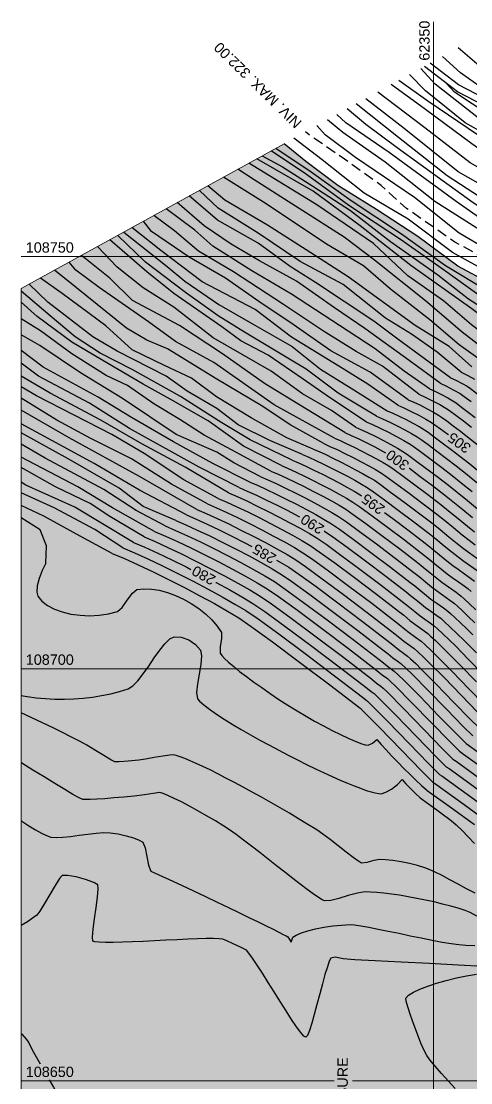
# Model space of a CAD drawing. Extents: x 62300 to 62842, y 108162 to 108784.
# Drawn here: x 62300 to 62354.5, y 108649.8 to 108778.5 of the extents above; entities that cross this region are included whole.
import ezdxf
from ezdxf.enums import TextEntityAlignment as Align

# ---------------------------------------------------------------- set-up
doc = ezdxf.new("R2010")
doc.units = 0
doc.header["$LTSCALE"] = 1.000002
doc.header["$MEASUREMENT"] = 0
doc.linetypes.add('TRATTEGGIATA2', pattern=[0.375, 0.25, -0.125])
for name, color, linetype in [('colore lago', 131, 'Continuous'), ('coordinate', 2, 'Continuous'), ('curve livello 1m', 2, 'Continuous'), ('curve livello 5m', 7, 'Continuous'), ('Strade', 7, 'Continuous'), ('TEXT035', 1, 'Continuous')]:
    doc.layers.add(name, color=color, linetype=linetype)
doc.layers.add('Colori bordi', color=5, linetype='Continuous', plot=False)
doc.styles.add('ARIAL', font='arial.ttf')

msp = doc.modelspace()

# ---------------------------------------------------------------- hatches: boundary and pattern name
at = {"layer": 'colore lago', "linetype": 'Continuous', "lineweight": 0}
msp.add_hatch(color=256, dxfattribs=at).paths.add_polyline_path([(62424.98, 108653.07), (62419.43, 108652.55), (62413.95, 108651.64), (62408.53, 108650.36), (62403.21, 108648.76), (62398.02, 108646.8), (62392.96, 108644.49), (62388.07, 108641.87), (62383.35, 108638.91), (62379.14, 108635.92), (62374.99, 108632.53), (62370.91, 108628.75), (62367.86, 108625.55), (62364.58, 108621.72), (62361.99, 108618.3), (62358.88, 108613.7), (62356.09, 108608.88), (62353.62, 108603.92), (62351.49, 108598.79), (62349.7, 108593.52), (62348.26, 108588.15), (62347.16, 108582.7), (62346.43, 108577.21), (62346.08, 108571.83), (62346.07, 108566.27), (62346.41, 108560.71), (62347.16, 108555.21), (62348.24, 108549.76), (62349.11, 108546.54), (62347.87, 108543.9), (62343.8, 108542.34), (62343.07, 108542.93), (62342.21, 108543.4), (62341.49, 108543.6), (62340.73, 108543.4), (62339.79, 108542.9), (62338.81, 108542.37), (62337.96, 108542.08), (62337.46, 108542.17), (62336.54, 108542.37), (62334.25, 108542.97), (62331.32, 108543.78), (62328.14, 108544.68), (62325.1, 108545.53), (62322.59, 108546.19), (62321.85, 108546.36), (62320.98, 108546.55), (62320.47, 108546.67), (62319.86, 108546.96), (62319.1, 108547.34), (62317.96, 108547.82), (62316.58, 108548.39), (62315.07, 108548.99), (62313.52, 108549.6), (62312.06, 108550.18), (62310.77, 108550.71), (62309.77, 108551.15), (62309.11, 108551.48), (62308.07, 108552.13), (62305.13, 108553.83), (62301.97, 108555.85), (62300, 108557.14), (62300, 108746.1), (62331.88, 108763.68), (62334.51, 108761.51), (62338.39, 108758.6), (62343.08, 108755.72), (62348.1, 108752.43), (62352.96, 108748.82), (62356.98, 108746.67), (62361.49, 108743.2), (62364.81, 108741.02), (62364.85, 108740.98), (62366.7, 108739.45), (62368.7, 108737.83), (62369.31, 108737.35), (62369.75, 108737.01), (62370.36, 108736.58), (62371.24, 108735.97), (62371.63, 108735.71), (62374.47, 108733.85), (62374.71, 108733.7), (62375.54, 108733.19), (62376.51, 108732.62), (62377.02, 108732.31), (62377.26, 108731.98), (62377.85, 108731.57), (62378.74, 108731.02), (62379.49, 108730.51), (62379.9, 108730.17), (62380.53, 108729.63), (62381.29, 108728.95), (62382.1, 108728.21), (62382.88, 108727.49), (62383.57, 108726.81), (62384.36, 108726.01), (62384.89, 108725.5), (62385.51, 108725.01), (62386.29, 108724.44), (62387.15, 108723.83), (62388.03, 108723.22), (62388.85, 108722.65), (62389.53, 108722.14), (62390.02, 108721.73), (62390.46, 108721.19), (62391.05, 108720.47), (62391.59, 108719.84), (62392.23, 108719.12), (62392.56, 108718.73), (62392.86, 108718.09), (62393.16, 108717.24), (62393.46, 108716.3), (62393.76, 108715.34), (62394.06, 108714.45), (62394.38, 108713.75), (62394.63, 108713.39), (62395.02, 108712.89), (62395.43, 108712.43), (62395.81, 108712.03), (62396.33, 108711.6), (62397.15, 108710.94), (62398.03, 108710.26), (62398.87, 108709.64), (62399.58, 108709.13), (62399.96, 108708.88), (62400.69, 108708.66), (62401.61, 108708.48), (62402.55, 108708.31), (62403.3, 108708.08), (62403.98, 108707.68), (62404.97, 108707), (62405.67, 108706.48), (62406.3, 108705.98), (62406.66, 108705.66), (62407.07, 108705.01), (62407.57, 108704.23), (62408.06, 108703.63), (62408.44, 108703.15), (62408.61, 108702.36), (62408.81, 108701.37), (62409.06, 108700.59), (62409.4, 108699.6), (62409.74, 108698.71), (62410.05, 108697.96), (62410.42, 108697.16), (62410.77, 108696.42), (62411.04, 108695.89), (62411.35, 108695.44), (62411.94, 108694.58), (62412.69, 108693.54), (62413.24, 108692.76), (62413.64, 108692.03), (62414.1, 108691.1), (62414.58, 108690.1), (62415.04, 108689.14), (62415.44, 108688.36), (62415.74, 108687.88), (62416.22, 108687.47), (62417.09, 108686.88), (62417.99, 108686.31), (62418.76, 108685.86), (62419.28, 108685.61), (62419.98, 108685.52), (62420.75, 108685.44), (62421.27, 108685.25), (62422.04, 108684.93), (62422.83, 108684.58), (62423.3, 108684.32), (62424.28, 108683.3), (62425.66, 108681.87), (62426.45, 108681.07), (62427.16, 108680.35), (62427.67, 108679.83), (62427.89, 108679.62), (62428.43, 108679.38), (62429.04, 108678.92), (62429.87, 108678.21), (62430.48, 108677.63), (62430.84, 108677.24), (62431.22, 108676.36), (62431.56, 108675.3), (62431.91, 108674.53), (62432.36, 108674.25), (62432.86, 108673.94), (62433.45, 108673.23), (62434.1, 108672.33), (62434.7, 108671.6), (62435.2, 108671.28), (62435.69, 108671.01), (62436.14, 108670.76), (62436.71, 108670.39), (62437.49, 108669.86), (62438.36, 108669.25), (62439.16, 108668.68), (62440.08, 108668), (62441.13, 108667.19), (62442, 108666.5), (62442.91, 108665.76), (62443.79, 108665.02), (62444.56, 108664.36), (62445.14, 108663.84), (62445.45, 108663.55), (62446.01, 108662.66), (62446.5, 108661.94), (62447.15, 108661.7), (62448.88, 108661.08), (62447.18, 108652.75), (62446.94, 108651.57), (62441.6, 108652.49), (62436.09, 108653.04), (62430.53, 108653.24)])

# ---------------------------------------------------------------- linework, layer by layer
at = {"layer": 'Colori bordi', "linetype": 'Continuous', "lineweight": 0, "flags": 128}
msp.add_lwpolyline([(62300, 108557.14), (62300, 108746.1), (62331.88, 108763.68), (62334.51, 108761.51), (62338.39, 108758.6), (62343.08, 108755.72), (62348.1, 108752.43), (62352.96, 108748.82), (62356.98, 108746.67)], dxfattribs=at)
at = {"layer": 'coordinate', "linetype": 'Continuous', "lineweight": 0}
for p, q in [((62350, 108778.48), (62350, 108403.97)), ((62300, 108750), (62425.12, 108750)), ((62300, 108700), (62492.12, 108700)), ((62300, 108650), (62337.95, 108650)), ((62340.19, 108650), (62556.47, 108650))]:
    msp.add_line(p, q, dxfattribs=at)
at = {"layer": 'curve livello 1m', "flags": 128}
for points in [[(62370.78, 108761.64), (62369.07, 108762.9), (62366.3, 108764.78), (62363.59, 108766.86), (62360.26, 108769.63), (62356.38, 108772.4), (62352.98, 108775.31)], [(62362.34, 108766), (62359.54, 108767.84), (62353.3, 108772.27), (62351.1, 108774.28)], [(62371.95, 108755.41), (62367.42, 108759.15), (62363.35, 108761.59), (62356.19, 108766.21), (62350.22, 108770.91), (62348.47, 108772.82)], [(62371.31, 108753.21), (62367.78, 108755.8), (62361.99, 108760.32), (62358.64, 108761.86), (62355.47, 108764.67), (62349.31, 108768.83), (62345.81, 108771.36)], [(62371.63, 108754.31), (62366.97, 108757.79), (62364.7, 108759.6), (62359.72, 108762.95), (62353.84, 108766.21), (62349.04, 108770.1), (62347.08, 108772.06)], [(62372.26, 108756.52), (62368.51, 108759.33), (62363.89, 108762.13), (62360.09, 108764.67), (62356.83, 108767.11), (62352.57, 108769.92), (62351.55, 108771.03)], [(62370.68, 108751), (62365.46, 108754.3), (62361.16, 108757.56), (62354.44, 108761.38), (62348.96, 108765.61), (62343.24, 108769.94)], [(62369.35, 108748.94), (62362.27, 108752.92), (62357.21, 108756.18), (62351.66, 108759.78), (62345.76, 108764.43), (62340.62, 108768.5)], [(62370.23, 108749.93), (62363.52, 108753.4), (62359.36, 108756.66), (62352.98, 108760.27), (62346.46, 108765.54), (62341.79, 108769.14)], [(62368.47, 108747.94), (62366.14, 108749.72), (62361.56, 108752.08), (62354.83, 108756.52), (62351.16, 108759.15), (62345.61, 108763.18), (62341.79, 108766.02), (62339.53, 108767.9)], [(62369.41, 108742.06), (62368.14, 108743.08), (62367.55, 108743.58), (62366.86, 108744.18), (62366.28, 108744.69), (62363.99, 108746.32), (62359.48, 108749.1), (62353.1, 108752.84), (62347.69, 108757.14), (62340.54, 108762), (62336.87, 108764.77), (62335.87, 108765.88)], [(62366.77, 108745.92), (62363.43, 108748.13), (62358.58, 108751.32), (62350.18, 108756.66), (62344.15, 108761.44), (62339.02, 108765.05), (62337.13, 108766.57)], [(62365.3, 108742.24), (62361.77, 108744.45), (62356.91, 108747.92), (62352.33, 108750.49), (62346.92, 108754.51), (62341.58, 108757.7), (62336.52, 108761.72), (62333.08, 108764.34)], [(62329.24, 108762.22), (62331.69, 108760.89), (62335.36, 108758.54), (62339.94, 108755.56), (62344.79, 108751.83), (62350.54, 108747.79), (62354.27, 108744.86), (62358.63, 108742.09), (62362.12, 108739.39)], [(62363.22, 108739.79), (62360.55, 108741.72), (62356.5, 108744.59), (62351.34, 108748.32), (62346.01, 108752.05), (62339.73, 108756.2), (62334.62, 108759.93), (62330.31, 108762.81)], [(62330.89, 108763.13), (62335.15, 108760.25), (62340, 108756.79), (62346.12, 108752.74), (62351.45, 108748.91), (62356.45, 108745.92), (62362.58, 108741.56), (62364.3, 108740.18)], [(62357.21, 108737.94), (62353.49, 108740.81), (62349.05, 108744.61), (62342.84, 108749.55), (62339.17, 108752.34), (62328.27, 108759.31), (62326.28, 108760.59)], [(62361.63, 108738.42), (62358.99, 108740.36), (62354.64, 108743.64), (62347.24, 108748.91), (62341.11, 108753.7), (62335.41, 108757.91), (62328.56, 108761.85)], [(62355.93, 108737.28), (62353.11, 108739.29), (62349.56, 108742.33), (62344.8, 108746.03), (62341.51, 108748.86), (62337.03, 108751.48), (62329.71, 108756.4), (62324.52, 108759.62)], [(62353.37, 108735.95), (62350.47, 108738.41), (62347.34, 108740.58), (62344.2, 108742.52), (62339.05, 108746.62), (62333.82, 108749.39), (62328.74, 108752.82), (62323.89, 108755.88), (62321.61, 108758.02)], [(62354.65, 108736.61), (62351.89, 108739.08), (62347.79, 108741.62), (62339.64, 108747.52), (62334.57, 108750.8), (62329.86, 108753.79), (62324.71, 108756.85), (62322.63, 108758.58)], [(62349.52, 108733.95), (62346.44, 108736.1), (62342.93, 108738.78), (62338.6, 108741.62), (62332.77, 108745.43), (62327.99, 108748.27), (62323.22, 108751.25), (62321.05, 108753.19), (62317.59, 108755.8)], [(62350.8, 108734.62), (62347.04, 108737.37), (62341.66, 108741.25), (62338, 108743.79), (62333.37, 108747), (62328.89, 108749.46), (62325.46, 108751.48), (62322.17, 108753.72), (62318.91, 108756.53)], [(62346.95, 108732.62), (62342.33, 108735.95), (62337.55, 108738.56), (62333, 108741.77), (62328.82, 108744.53), (62324.78, 108747.37), (62320.38, 108749.91), (62315.82, 108753.04), (62314.85, 108754.29)], [(62348.24, 108733.28), (62343.83, 108736.69), (62340.62, 108738.49), (62336.66, 108740.95), (62331.8, 108744.16), (62325.75, 108748.12), (62321.5, 108750.65), (62318.59, 108753.12), (62316.07, 108754.96)], [(62312.46, 108752.97), (62317.69, 108748.79), (62319.85, 108747), (62323.96, 108744.16), (62327.77, 108741.99), (62332.85, 108739.08), (62336.28, 108736.32), (62340.02, 108734.01), (62344.39, 108731.29)], [(62341.82, 108729.96), (62337.4, 108732.89), (62334.19, 108735.13), (62329.94, 108738.04), (62326.65, 108739.75), (62324.34, 108741.47), (62318.51, 108745.5), (62315.22, 108748.12), (62310.73, 108752.02)], [(62343.11, 108730.62), (62338.45, 108733.41), (62334.57, 108736.32), (62327.1, 108740.8), (62323.89, 108742.82), (62319.93, 108745.65), (62315.08, 108749.31), (62311.71, 108752.56)], [(62340.54, 108729.29), (62337.63, 108731.32), (62334.12, 108733.33), (62330.31, 108736.1), (62323.29, 108740.13), (62318.51, 108743.86), (62314.78, 108746.18), (62311.64, 108748.71), (62309.25, 108751.2)], [(62337.98, 108727.96), (62330.68, 108731.99), (62323.36, 108737.14), (62318.73, 108739.68), (62315.45, 108742.07), (62309.47, 108746.25), (62306.64, 108748.34), (62305.83, 108749.32)], [(62336.7, 108727.3), (62332.7, 108729.53), (62329.12, 108731.92), (62323.74, 108735.13), (62317.76, 108738.78), (62315.22, 108739.83), (62312.76, 108741.32), (62306.71, 108746.18), (62304.05, 108748.34)], [(62334.13, 108725.97), (62330.17, 108727.67), (62326.3, 108729.56), (62323.74, 108731.54), (62320.12, 108733.68), (62317.57, 108735.49), (62311.64, 108738.53), (62308.68, 108740.26), (62303.24, 108744.46), (62300.96, 108746.63)], [(62335.41, 108726.63), (62332.2, 108728.01), (62327.89, 108730.42), (62323.7, 108732.96), (62320.66, 108735.24), (62317.37, 108736.76), (62313.44, 108738.66), (62310.27, 108741.57), (62304.95, 108745.5), (62302.32, 108747.38)], [(62331.57, 108724.63), (62326.96, 108727.01), (62322.67, 108730.06), (62318.06, 108732.69), (62314.77, 108734.5), (62310.57, 108736.97), (62306.13, 108739.6), (62301.93, 108742.73), (62300, 108744.44)], [(62330.28, 108723.97), (62326.05, 108726.27), (62322.18, 108728.33), (62319.22, 108730.22), (62316.09, 108732.11), (62312.88, 108734.34), (62310.32, 108735.57), (62306.13, 108738.21), (62302.34, 108741), (62300, 108742.44)], [(62329, 108723.3), (62325.8, 108724.95), (62323.74, 108726.27), (62318.8, 108728.41), (62312.3, 108732.77), (62307.2, 108735.9), (62302.26, 108739.19), (62300, 108740.51)], [(62327.72, 108722.64), (62323.25, 108724.87), (62318.48, 108727.51), (62313.37, 108730.47), (62309.34, 108732.94), (62302.67, 108736.56), (62300, 108738.59)], [(62325.15, 108721.31), (62319.87, 108724.46), (62314.61, 108727.26), (62309.67, 108730.14), (62303.49, 108733.43), (62300, 108735.48)], [(62353.37, 108735.95), (62354.17, 108735.57), (62354.96, 108735.13)], [(62323.87, 108720.64), (62319.71, 108722.9), (62314.93, 108726.11), (62310.98, 108728.41), (62301.84, 108733.1), (62300, 108734.17)], [(62349.52, 108733.95), (62350.18, 108733.66), (62350.96, 108733.27), (62351.73, 108732.86), (62352.36, 108732.5), (62352.36, 108732.5), (62352.74, 108732.23), (62353.41, 108731.74), (62354.23, 108731.13), (62355.08, 108730.47)], [(62350.8, 108734.62), (62351.58, 108734.26), (62352.48, 108733.8), (62353.23, 108733.38), (62353.23, 108733.38), (62353.72, 108733.03), (62354.58, 108732.39)], [(62322.59, 108719.98), (62318.23, 108722.4), (62313.37, 108725.45), (62308.43, 108727.92), (62304.31, 108730.14), (62300, 108732.8)], [(62346.95, 108732.62), (62347.62, 108732.33), (62348.41, 108731.95), (62349.23, 108731.53), (62350, 108731.11), (62350.63, 108730.75), (62350.63, 108730.75), (62350.99, 108730.5), (62351.61, 108730.05), (62352.4, 108729.46), (62353.27, 108728.8), (62354.15, 108728.13), (62354.15, 108728.13), (62355.42, 108727.11)], [(62348.24, 108733.28), (62348.99, 108732.95), (62349.89, 108732.51), (62350.78, 108732.04), (62351.49, 108731.62), (62351.49, 108731.62), (62351.93, 108731.32), (62352.7, 108730.75), (62353.64, 108730.05), (62354.62, 108729.3)], [(62321.31, 108719.31), (62314.36, 108723.31), (62305.8, 108728), (62300, 108731.37)], [(62344.39, 108731.29), (62345.06, 108731), (62345.84, 108730.63), (62346.68, 108730.21), (62347.51, 108729.78), (62348.27, 108729.36), (62348.9, 108728.99), (62348.9, 108728.99), (62349.34, 108728.68), (62350.1, 108728.13), (62351.07, 108727.41), (62352.14, 108726.6), (62353.22, 108725.78), (62353.22, 108725.78), (62354.4, 108724.84), (62355.82, 108723.68)], [(62341.82, 108729.96), (62342.61, 108729.61), (62343.54, 108729.18), (62344.54, 108728.68), (62345.52, 108728.17), (62346.42, 108727.67), (62347.16, 108727.23), (62347.16, 108727.23), (62347.69, 108726.87), (62348.59, 108726.22), (62349.74, 108725.37), (62351.01, 108724.41), (62352.28, 108723.43), (62352.28, 108723.43), (62353.37, 108722.56), (62354.69, 108721.49)], [(62343.11, 108730.62), (62343.84, 108730.31), (62344.69, 108729.9), (62345.61, 108729.45), (62346.51, 108728.97), (62347.34, 108728.52), (62348.03, 108728.11), (62348.03, 108728.11), (62348.52, 108727.78), (62349.34, 108727.18), (62350.4, 108726.39), (62351.57, 108725.5), (62352.75, 108724.6), (62352.75, 108724.6), (62353.89, 108723.7), (62355.26, 108722.58)], [(62318.74, 108717.98), (62314.77, 108719.69), (62311.89, 108721.91), (62305.71, 108725.45), (62300, 108728.6)], [(62340.54, 108729.29), (62341.26, 108728.98), (62342.1, 108728.59), (62343, 108728.15), (62343.93, 108727.68), (62344.82, 108727.21), (62345.62, 108726.76), (62346.3, 108726.36), (62346.3, 108726.36), (62346.87, 108725.97), (62347.83, 108725.26), (62349.07, 108724.34), (62350.44, 108723.31), (62351.82, 108722.25), (62351.82, 108722.25), (62352.86, 108721.42), (62354.13, 108720.39), (62355.35, 108719.39)], [(62317.46, 108717.32), (62313.95, 108719.19), (62310, 108721.74), (62302.91, 108725.53), (62300, 108727.23)], [(62336.7, 108727.3), (62337.45, 108726.97), (62338.32, 108726.57), (62339.27, 108726.11), (62340.25, 108725.62), (62341.23, 108725.11), (62342.15, 108724.62), (62342.99, 108724.15), (62343.7, 108723.72), (62343.7, 108723.72), (62344.39, 108723.25), (62345.57, 108722.39), (62347.07, 108721.27), (62348.74, 108720.01), (62350.41, 108718.73), (62350.41, 108718.73), (62351.33, 108718), (62352.43, 108717.11), (62353.5, 108716.24), (62354.32, 108715.59), (62354.32, 108715.59), (62355.07, 108715.04)], [(62337.98, 108727.96), (62338.69, 108727.66), (62339.51, 108727.28), (62340.4, 108726.85), (62341.32, 108726.39), (62342.24, 108725.91), (62343.11, 108725.44), (62343.9, 108725), (62344.57, 108724.6), (62344.57, 108724.6), (62345.22, 108724.15), (62346.32, 108723.35), (62347.74, 108722.3), (62349.31, 108721.11), (62350.88, 108719.9), (62350.88, 108719.9), (62351.84, 108719.14), (62352.99, 108718.2), (62354.12, 108717.29), (62354.98, 108716.61)], [(62334.13, 108725.97), (62334.88, 108725.65), (62335.73, 108725.26), (62336.65, 108724.82), (62337.62, 108724.34), (62338.6, 108723.84), (62339.56, 108723.34), (62340.46, 108722.85), (62341.27, 108722.38), (62341.97, 108721.97), (62341.97, 108721.97), (62342.74, 108721.44), (62344.06, 108720.48), (62345.74, 108719.23), (62347.61, 108717.82), (62349.48, 108716.38), (62349.48, 108716.38), (62350.3, 108715.73), (62351.29, 108714.92), (62352.26, 108714.13), (62353, 108713.55), (62353, 108713.55), (62353.67, 108713.06), (62354.51, 108712.46), (62355.3, 108711.91)], [(62335.41, 108726.63), (62336.12, 108726.33), (62336.93, 108725.96), (62337.8, 108725.54), (62338.72, 108725.09), (62339.65, 108724.62), (62340.55, 108724.14), (62341.4, 108723.68), (62342.18, 108723.24), (62342.83, 108722.85), (62342.83, 108722.85), (62343.57, 108722.34), (62344.81, 108721.43), (62346.41, 108720.25), (62348.18, 108718.91), (62349.95, 108717.55), (62349.95, 108717.55), (62350.81, 108716.87), (62351.86, 108716.01), (62352.88, 108715.19), (62353.66, 108714.57), (62353.66, 108714.57), (62354.37, 108714.05), (62355.26, 108713.42)], [(62316.18, 108716.65), (62311.07, 108719.52), (62306.87, 108722.07), (62300, 108725.67)], [(62331.57, 108724.63), (62332.39, 108724.28), (62333.33, 108723.85), (62334.36, 108723.36), (62335.43, 108722.83), (62336.51, 108722.28), (62337.57, 108721.73), (62338.57, 108721.18), (62339.47, 108720.67), (62340.24, 108720.21), (62340.24, 108720.21), (62341.09, 108719.62), (62342.55, 108718.56), (62344.41, 108717.18), (62346.48, 108715.62), (62348.55, 108714.03), (62348.55, 108714.03), (62349.28, 108713.45), (62350.16, 108712.73), (62351.02, 108712.03), (62351.68, 108711.51), (62351.68, 108711.51), (62352.28, 108711.07), (62353.03, 108710.54), (62353.73, 108710.05), (62354.17, 108709.72), (62354.17, 108709.72), (62354.58, 108709.35)], [(62314.9, 108715.98), (62310.74, 108718.45), (62308.35, 108720.02), (62304.15, 108722.07), (62300, 108724.41)], [(62329, 108723.3), (62329.91, 108722.92), (62330.94, 108722.45), (62332.06, 108721.91), (62333.23, 108721.33), (62334.42, 108720.73), (62335.58, 108720.12), (62336.67, 108719.52), (62337.66, 108718.96), (62338.5, 108718.46), (62338.5, 108718.46), (62339.44, 108717.81), (62341.04, 108716.65), (62343.08, 108715.13), (62345.34, 108713.42), (62347.61, 108711.68), (62347.61, 108711.68), (62348.26, 108711.17), (62349.03, 108710.54), (62349.78, 108709.93), (62350.36, 108709.47), (62350.36, 108709.47), (62351.1, 108708.94), (62351.97, 108708.32), (62352.55, 108707.9), (62352.55, 108707.9), (62352.9, 108707.58), (62353.49, 108707.04), (62354.22, 108706.34), (62355.03, 108705.57)], [(62330.28, 108723.97), (62331.15, 108723.6), (62332.14, 108723.15), (62333.21, 108722.64), (62334.33, 108722.08), (62335.47, 108721.5), (62336.57, 108720.92), (62337.62, 108720.35), (62338.56, 108719.82), (62339.37, 108719.33), (62339.37, 108719.33), (62340.27, 108718.72), (62341.79, 108717.61), (62343.75, 108716.16), (62345.91, 108714.52), (62348.08, 108712.86), (62348.08, 108712.86), (62348.77, 108712.31), (62349.6, 108711.64), (62350.4, 108710.98), (62351.02, 108710.49), (62351.02, 108710.49), (62351.81, 108709.92), (62352.74, 108709.26), (62353.36, 108708.81), (62353.36, 108708.81), (62353.74, 108708.47), (62354.37, 108707.88), (62355.15, 108707.14)], [(62327.72, 108722.64), (62328.66, 108722.24), (62329.74, 108721.74), (62330.91, 108721.18), (62332.14, 108720.58), (62333.38, 108719.95), (62334.59, 108719.31), (62335.73, 108718.69), (62336.76, 108718.11), (62337.64, 108717.58), (62337.64, 108717.58), (62338.62, 108716.91), (62340.28, 108715.69), (62342.41, 108714.11), (62344.78, 108712.32), (62347.15, 108710.51), (62347.15, 108710.51), (62347.74, 108710.03), (62348.46, 108709.45), (62349.17, 108708.88), (62349.7, 108708.45), (62349.7, 108708.45), (62350.39, 108707.95), (62351.2, 108707.38), (62351.74, 108706.99), (62351.74, 108706.99), (62352.07, 108706.69), (62352.61, 108706.19), (62353.29, 108705.54), (62354.04, 108704.82), (62354.78, 108704.1)], [(62312.33, 108714.65), (62308.94, 108716.9), (62303.99, 108719.5), (62300, 108721.34)], [(62323.87, 108720.64), (62324.93, 108720.19), (62326.15, 108719.63), (62327.47, 108719.01), (62328.85, 108718.32), (62330.24, 108717.61), (62331.6, 108716.9), (62332.89, 108716.2), (62334.05, 108715.54), (62335.04, 108714.95), (62335.04, 108714.95), (62336.14, 108714.19), (62338.02, 108712.82), (62340.42, 108711.04), (62343.08, 108709.03), (62345.75, 108706.98), (62345.75, 108706.98), (62346.39, 108706.47), (62347.14, 108705.86), (62347.73, 108705.39), (62347.73, 108705.39), (62348.58, 108704.78), (62349.3, 108704.26), (62349.3, 108704.26), (62349.65, 108703.94), (62350.23, 108703.4), (62350.94, 108702.72), (62351.66, 108702.02), (62351.66, 108702.02), (62353.25, 108700.41), (62355.22, 108698.39)], [(62325.15, 108721.31), (62326.18, 108720.87), (62327.35, 108720.34), (62328.62, 108719.73), (62329.94, 108719.08), (62331.29, 108718.39), (62332.6, 108717.7), (62333.83, 108717.03), (62334.95, 108716.4), (62335.91, 108715.82), (62335.91, 108715.82), (62336.97, 108715.09), (62338.77, 108713.78), (62341.08, 108712.06), (62343.65, 108710.13), (62346.21, 108708.16), (62346.21, 108708.16), (62346.92, 108707.59), (62347.74, 108706.93), (62348.38, 108706.41), (62348.38, 108706.41), (62348.97, 108705.99), (62349.65, 108705.5), (62350.11, 108705.17), (62350.11, 108705.17), (62350.49, 108704.82), (62351.13, 108704.22), (62351.91, 108703.48), (62352.7, 108702.71), (62352.7, 108702.71), (62354.23, 108701.17), (62356.13, 108699.21)], [(62311.05, 108713.99), (62307.14, 108716.09), (62302.76, 108718.51), (62300, 108719.81)], [(62322.59, 108719.98), (62323.69, 108719.51), (62324.95, 108718.93), (62326.32, 108718.28), (62327.75, 108717.57), (62329.2, 108716.83), (62330.61, 108716.09), (62331.94, 108715.37), (62333.15, 108714.68), (62334.17, 108714.07), (62334.17, 108714.07), (62335.32, 108713.28), (62337.26, 108711.87), (62339.75, 108710.02), (62342.51, 108707.93), (62345.28, 108705.81), (62345.28, 108705.81), (62345.86, 108705.34), (62346.53, 108704.79), (62347.07, 108704.37), (62347.07, 108704.37), (62347.83, 108703.82), (62348.49, 108703.35), (62348.49, 108703.35), (62348.96, 108702.92), (62349.75, 108702.17), (62350.62, 108701.33), (62350.62, 108701.33), (62352.27, 108699.66), (62354.31, 108697.56), (62356.15, 108695.67)], [(62303, 108712.81), (62303.06, 108714.89), (62302.3, 108716.85), (62300, 108718.3)], [(62321.31, 108719.31), (62322.45, 108718.82), (62323.75, 108718.23), (62325.17, 108717.55), (62326.65, 108716.82), (62328.15, 108716.06), (62329.62, 108715.29), (62331, 108714.53), (62332.24, 108713.83), (62333.31, 108713.19), (62333.31, 108713.19), (62334.49, 108712.38), (62336.51, 108710.91), (62339.09, 108708.99), (62341.95, 108706.83), (62344.81, 108704.63), (62344.81, 108704.63), (62345.33, 108704.22), (62345.93, 108703.73), (62346.41, 108703.35), (62346.41, 108703.35), (62347.09, 108702.86), (62347.67, 108702.44), (62347.67, 108702.44), (62348.1, 108702.06), (62348.8, 108701.39), (62349.57, 108700.64), (62349.57, 108700.64), (62351.28, 108698.91), (62353.4, 108696.73), (62355.31, 108694.77)], [(62317.46, 108717.32), (62318.72, 108716.78), (62320.16, 108716.12), (62321.73, 108715.37), (62323.36, 108714.56), (62325.02, 108713.72), (62326.63, 108712.87), (62328.16, 108712.04), (62329.53, 108711.26), (62330.71, 108710.56), (62330.71, 108710.56), (62332.02, 108709.66), (62334.25, 108708.04), (62337.09, 108705.92), (62340.25, 108703.54), (62343.41, 108701.11), (62343.41, 108701.11), (62343.94, 108700.69), (62344.43, 108700.29), (62344.43, 108700.29), (62345.24, 108699.71), (62345.72, 108699.27), (62346.45, 108698.56), (62346.45, 108698.56), (62348.34, 108696.65), (62350.67, 108694.25), (62352.78, 108692.08), (62353.97, 108690.91), (62353.97, 108690.91), (62354.52, 108690.52), (62357.64, 108688.27)], [(62318.74, 108717.98), (62319.96, 108717.46), (62321.36, 108716.82), (62322.87, 108716.1), (62324.46, 108715.32), (62326.06, 108714.5), (62327.63, 108713.68), (62329.1, 108712.87), (62330.44, 108712.12), (62331.58, 108711.44), (62331.58, 108711.44), (62332.84, 108710.56), (62335, 108708.99), (62337.76, 108706.95), (62340.81, 108704.64), (62343.88, 108702.29), (62343.88, 108702.29), (62344.5, 108701.78), (62345.09, 108701.31), (62345.09, 108701.31), (62345.61, 108700.94), (62346.05, 108700.62), (62346.05, 108700.62), (62346.62, 108700.09), (62347.49, 108699.25), (62347.49, 108699.25), (62349.32, 108697.41), (62351.58, 108695.07), (62353.62, 108692.98), (62354.78, 108691.84)], [(62314.9, 108715.98), (62316.24, 108715.41), (62317.77, 108714.71), (62319.43, 108713.92), (62321.17, 108713.06), (62322.93, 108712.16), (62324.65, 108711.26), (62326.26, 108710.38), (62327.73, 108709.55), (62328.98, 108708.8), (62328.98, 108708.8), (62330.37, 108707.85), (62332.74, 108706.12), (62335.76, 108703.87), (62339.11, 108701.34), (62342.48, 108698.76), (62342.48, 108698.76), (62343.11, 108698.25), (62343.61, 108697.89), (62343.91, 108697.62), (62344.37, 108697.18), (62344.37, 108697.18), (62346.37, 108695.15), (62348.86, 108692.59), (62351.09, 108690.29), (62352.36, 108689.04), (62352.36, 108689.04), (62352.77, 108688.76), (62356.08, 108686.36)], [(62316.18, 108716.65), (62317.48, 108716.09), (62318.96, 108715.42), (62320.58, 108714.65), (62322.27, 108713.81), (62323.97, 108712.94), (62325.64, 108712.07), (62327.21, 108711.21), (62328.63, 108710.41), (62329.84, 108709.68), (62329.84, 108709.68), (62331.19, 108708.75), (62333.49, 108707.08), (62336.42, 108704.9), (62339.68, 108702.44), (62342.94, 108699.94), (62342.94, 108699.94), (62343.37, 108699.59), (62343.77, 108699.27), (62343.77, 108699.27), (62344.42, 108698.8), (62344.81, 108698.44), (62345.41, 108697.87), (62345.41, 108697.87), (62347.35, 108695.9), (62349.76, 108693.42), (62351.94, 108691.19), (62353.16, 108689.98), (62353.16, 108689.98), (62353.64, 108689.64), (62356.86, 108687.31)], [(62312.33, 108714.65), (62313.75, 108714.05), (62315.37, 108713.31), (62317.13, 108712.47), (62318.98, 108711.56), (62320.84, 108710.61), (62322.66, 108709.65), (62324.37, 108708.72), (62325.92, 108707.84), (62327.25, 108707.05), (62327.25, 108707.05), (62328.72, 108706.03), (62331.23, 108704.21), (62334.43, 108701.83), (62337.98, 108699.14), (62341.54, 108696.41), (62341.54, 108696.41), (62341.79, 108696.21), (62341.99, 108696.07), (62342.28, 108695.79), (62344.41, 108693.64), (62347.04, 108690.94), (62349.41, 108688.5), (62350.75, 108687.18), (62350.75, 108687.18), (62351.01, 108687), (62354.52, 108684.46), (62357.9, 108682)], [(62311.05, 108713.99), (62312.51, 108713.37), (62314.17, 108712.61), (62315.99, 108711.74), (62317.88, 108710.81), (62319.79, 108709.83), (62321.66, 108708.85), (62323.43, 108707.89), (62325.02, 108706.98), (62326.38, 108706.17), (62326.38, 108706.17), (62327.89, 108705.13), (62330.47, 108703.25), (62333.76, 108700.8), (62337.42, 108698.05), (62341.08, 108695.24), (62341.08, 108695.24), (62341.13, 108695.19), (62341.18, 108695.16), (62341.24, 108695.1), (62343.43, 108692.89), (62346.13, 108690.11), (62348.56, 108687.61), (62349.94, 108686.25), (62349.94, 108686.25), (62350.13, 108686.12), (62353.74, 108683.51), (62357.21, 108680.98)], [(62303, 108712.81), (62302.53, 108711.9), (62302.17, 108710.94), (62301.94, 108710.04), (62301.88, 108709.29), (62302, 108708.78), (62302, 108708.78), (62302.5, 108708.19), (62303.19, 108707.67), (62304.02, 108707.23), (62304.98, 108706.88), (62306.03, 108706.62), (62307.15, 108706.47), (62308.3, 108706.41), (62309.45, 108706.47), (62310.58, 108706.64), (62311.66, 108706.94), (62311.66, 108706.94), (62312.23, 108707.44), (62312.86, 108708.32), (62313.48, 108709.17), (62314.02, 108709.61), (62314.02, 108709.61), (62314.88, 108709.7), (62315.79, 108709.66), (62316.75, 108709.51), (62317.73, 108709.25), (62318.72, 108708.89), (62319.69, 108708.44), (62320.63, 108707.91), (62321.53, 108707.31), (62322.36, 108706.65), (62323.11, 108705.93), (62323.76, 108705.17), (62324.29, 108704.37), (62324.29, 108704.37), (62324.3, 108703.65), (62324.13, 108702.64), (62324.14, 108701.88), (62324.14, 108701.88), (62324.33, 108701.6), (62324.67, 108701.22), (62325.16, 108700.77), (62325.77, 108700.25), (62326.49, 108699.67), (62327.31, 108699.05), (62328.21, 108698.38), (62329.18, 108697.7), (62330.2, 108696.99), (62331.26, 108696.28), (62332.35, 108695.58), (62333.45, 108694.89), (62334.55, 108694.22), (62334.55, 108694.22), (62335.59, 108693.63), (62336.65, 108693.05), (62337.7, 108692.5), (62338.71, 108692), (62339.65, 108691.56), (62340.49, 108691.2), (62341.19, 108690.93), (62341.73, 108690.76), (62342.08, 108690.71), (62342.08, 108690.71), (62342.6, 108690.95), (62343.14, 108691.42), (62343.65, 108690.82), (62344.25, 108690.14), (62344.93, 108689.41), (62345.66, 108688.65), (62346.41, 108687.89), (62347.16, 108687.15), (62347.88, 108686.46), (62348.55, 108685.84), (62349.14, 108685.31), (62349.25, 108685.23), (62352.19, 108683.11), (62354.97, 108681.08)], [(62300, 108696.74), (62300.73, 108696.62), (62301.83, 108696.48), (62302.96, 108696.38), (62304.09, 108696.32), (62305.23, 108696.31), (62306.37, 108696.34), (62307.51, 108696.42), (62308.64, 108696.55), (62309.75, 108696.73), (62310.85, 108696.95), (62311.93, 108697.22), (62312.97, 108697.55), (62312.97, 108697.55), (62313.54, 108697.9), (62314.15, 108698.54), (62314.8, 108699.37), (62315.47, 108700.32), (62316.14, 108701.3), (62316.8, 108702.23), (62317.43, 108703.02), (62318.02, 108703.6), (62318.55, 108703.87), (62318.55, 108703.87), (62319.4, 108703.84), (62320.32, 108703.51), (62321.15, 108702.95), (62321.74, 108702.24), (62321.74, 108702.24), (62321.88, 108701.54), (62321.79, 108700.52), (62321.58, 108699.34), (62321.38, 108698.15), (62321.27, 108697.1), (62321.39, 108696.35), (62321.39, 108696.35), (62321.63, 108696.06), (62322.14, 108695.62), (62322.84, 108695.08), (62323.69, 108694.48), (62324.61, 108693.87), (62325.57, 108693.28), (62325.57, 108693.28), (62326.68, 108692.62), (62327.81, 108691.98), (62328.96, 108691.34), (62330.11, 108690.71), (62331.25, 108690.1), (62332.39, 108689.51), (62333.52, 108688.93), (62334.62, 108688.39), (62335.69, 108687.86), (62336.73, 108687.37), (62337.73, 108686.92), (62338.67, 108686.49), (62339.57, 108686.11), (62340.39, 108685.78), (62341.15, 108685.49), (62341.84, 108685.24), (62342.44, 108685.05), (62342.95, 108684.92), (62343.36, 108684.85), (62343.67, 108684.83), (62343.67, 108684.83), (62344.24, 108685.01), (62344.93, 108685.4), (62345.63, 108685.94), (62346.22, 108686.54), (62346.67, 108686.02), (62347.24, 108685.42), (62347.83, 108684.84), (62348.33, 108684.38), (62348.37, 108684.35), (62349.41, 108683.6), (62350.39, 108682.89), (62351.23, 108682.27), (62351.84, 108681.82), (62352.13, 108681.6), (62352.75, 108681.04), (62353.47, 108680.35), (62354.23, 108679.59), (62354.98, 108678.81)], [(62355.05, 108672.76), (62354.01, 108673.31), (62352.98, 108673.87), (62351.98, 108674.4), (62351.04, 108674.89), (62350.2, 108675.31), (62349.49, 108675.64), (62348.94, 108675.86), (62348.94, 108675.86), (62348.08, 108676.12), (62347.1, 108676.36), (62346.08, 108676.57), (62345.09, 108676.73), (62344.2, 108676.83), (62343.5, 108676.87), (62342.77, 108676.72), (62341.93, 108676.47), (62341.33, 108676.39), (62340.93, 108676.6), (62340.26, 108677.08), (62339.4, 108677.74), (62338.44, 108678.5), (62337.47, 108679.26), (62336.57, 108679.94), (62335.84, 108680.44), (62334.76, 108681.11), (62333.65, 108681.79), (62332.53, 108682.46), (62331.4, 108683.12), (62330.26, 108683.77), (62329.13, 108684.41), (62328.02, 108685.03), (62326.93, 108685.62), (62325.86, 108686.19), (62324.83, 108686.73), (62323.85, 108687.24), (62322.91, 108687.71), (62322.04, 108688.13), (62321.23, 108688.51), (62320.49, 108688.83), (62319.84, 108689.11), (62319.28, 108689.32), (62318.81, 108689.47), (62318.45, 108689.56), (62318.03, 108689.52), (62317.17, 108689.38), (62316.11, 108689.21), (62315.07, 108689.03), (62314.25, 108688.92), (62312.96, 108688.79), (62311.89, 108688.71), (62311.35, 108688.7), (62310.88, 108688.94), (62310.03, 108689.45), (62308.99, 108690.09), (62307.97, 108690.71), (62307.15, 108691.18), (62303.86, 108692.83), (62300, 108694.66)], [(62355.26, 108669.98), (62354.44, 108670.41), (62353.85, 108670.67), (62353.85, 108670.67), (62353.01, 108670.93), (62352.09, 108671.2), (62351.11, 108671.45), (62350.09, 108671.7), (62349.04, 108671.93), (62347.98, 108672.14), (62346.93, 108672.34), (62345.9, 108672.51), (62344.91, 108672.65), (62343.98, 108672.77), (62343.12, 108672.85), (62342.35, 108672.9), (62341.69, 108672.91), (62340.78, 108672.77), (62339.67, 108672.47), (62338.54, 108672.13), (62337.54, 108671.88), (62336.84, 108671.84), (62336.52, 108671.97), (62336.04, 108672.26), (62335.42, 108672.68), (62334.68, 108673.22), (62333.85, 108673.85), (62332.94, 108674.55), (62331.98, 108675.31), (62330.97, 108676.1), (62329.95, 108676.91), (62328.93, 108677.71), (62327.94, 108678.48), (62326.98, 108679.21), (62326.09, 108679.87), (62325.28, 108680.44), (62324.58, 108680.91), (62323.55, 108681.54), (62322.48, 108682.16), (62321.42, 108682.77), (62320.39, 108683.33), (62319.42, 108683.84), (62318.55, 108684.27), (62317.8, 108684.62), (62317.22, 108684.86), (62316.82, 108684.97), (62316.02, 108684.85), (62314.95, 108684.68), (62313.69, 108684.55), (62312.45, 108684.43), (62311.24, 108684.32), (62310.13, 108684.23), (62309.16, 108684.17), (62308.36, 108684.13), (62307.78, 108684.12), (62307.48, 108684.14), (62307.03, 108684.33), (62306.27, 108684.74), (62305.27, 108685.33), (62304.08, 108686.06), (62302.77, 108686.86), (62301.41, 108687.7), (62300.06, 108688.54), (62300, 108688.57)], [(62300, 108681.53), (62300.07, 108681.49), (62300.93, 108680.94), (62301.72, 108680.45), (62302.45, 108680.05), (62303.08, 108679.75), (62303.61, 108679.57), (62303.61, 108679.57), (62304.23, 108679.51), (62305.04, 108679.55), (62305.99, 108679.65), (62307.03, 108679.79), (62308.08, 108679.93), (62309.1, 108680.05), (62310.03, 108680.12), (62310.8, 108680.1), (62310.8, 108680.1), (62311.77, 108679.95), (62312.74, 108679.74), (62313.62, 108679.48), (62314.32, 108679.21), (62314.73, 108678.95), (62314.73, 108678.95), (62315.03, 108678.27), (62315.22, 108677.23), (62315.42, 108676.17), (62315.72, 108675.44), (62315.72, 108675.44), (62316.18, 108675.23), (62317.14, 108674.8), (62317.96, 108674.43), (62317.96, 108674.43), (62319.44, 108673.73), (62320.91, 108673.04), (62322.36, 108672.35), (62323.77, 108671.68), (62325.13, 108671.03), (62326.41, 108670.41), (62327.62, 108669.83), (62328.72, 108669.3), (62329.7, 108668.82), (62330.55, 108668.4), (62331.25, 108668.05), (62331.79, 108667.77), (62332.15, 108667.58), (62332.32, 108667.48), (62332.32, 108667.48), (62332.76, 108666.83), (62332.94, 108667.42), (62333.36, 108667.69), (62333.98, 108667.95), (62334.78, 108668.21), (62335.7, 108668.44), (62336.72, 108668.63), (62337.78, 108668.79), (62338.85, 108668.9), (62339.88, 108668.95), (62339.88, 108668.95), (62340.42, 108668.92), (62341.19, 108668.81), (62342.15, 108668.64), (62343.28, 108668.42), (62344.52, 108668.17), (62345.83, 108667.9), (62347.18, 108667.61), (62348.53, 108667.33), (62349.83, 108667.07), (62351.04, 108666.84), (62352.14, 108666.65), (62353.07, 108666.52), (62353.94, 108666.45), (62355.02, 108666.4)], [(62356.02, 108663.89), (62352.98, 108664.05), (62349.54, 108664.23), (62346.07, 108664.4), (62342.92, 108664.56), (62340.46, 108664.7), (62339.05, 108664.81), (62338.08, 108664.99), (62337.56, 108664.88), (62337.37, 108664.53), (62337.13, 108663.85), (62336.84, 108662.9), (62336.53, 108661.77), (62336.2, 108660.54), (62335.87, 108659.28), (62335.54, 108658.06), (62335.23, 108656.98), (62334.95, 108656.1), (62334.71, 108655.51), (62334.51, 108655.28), (62334.28, 108655.42), (62333.9, 108655.87), (62333.39, 108656.56), (62332.79, 108657.45), (62332.12, 108658.48), (62331.41, 108659.61), (62330.67, 108660.79), (62329.95, 108661.95), (62329.25, 108663.05), (62328.62, 108664.05), (62328.07, 108664.88), (62327.62, 108665.49), (62327.32, 108665.84), (62326.58, 108666.2), (62325.61, 108666.67), (62324.95, 108666.97), (62324.44, 108667.2), (62324.01, 108667.24), (62323.33, 108667.26), (62322.45, 108667.25), (62321.39, 108667.22), (62320.2, 108667.17), (62318.91, 108667.11), (62317.55, 108667.05), (62316.18, 108666.98), (62314.81, 108666.92), (62313.5, 108666.86), (62312.27, 108666.82), (62311.16, 108666.8), (62310.21, 108666.79), (62309.46, 108666.81), (62308.94, 108666.87), (62308.7, 108666.96), (62308.65, 108667.41), (62308.73, 108668.38), (62308.9, 108669.65), (62309.09, 108671.02), (62309.26, 108672.3), (62309.35, 108673.28), (62309.31, 108673.76), (62308.8, 108674.08), (62307.81, 108674.43), (62306.65, 108674.74), (62305.6, 108674.93), (62304.97, 108674.92), (62304.66, 108674.55), (62304.12, 108673.71), (62303.47, 108672.62), (62302.81, 108671.51), (62302.26, 108670.59), (62301.91, 108670.1), (62301.5, 108669.8), (62300.74, 108669.3), (62300, 108668.84)], [(62352.65, 108649.08), (62351.81, 108649.96), (62350.97, 108650.89), (62350.19, 108651.78), (62349.57, 108652.53), (62349.18, 108653.07), (62349.18, 108653.07), (62348.88, 108653.67), (62348.48, 108654.57), (62348.05, 108655.67), (62347.61, 108656.84), (62347.21, 108657.98), (62346.89, 108658.96), (62346.69, 108659.68), (62346.66, 108660.02), (62346.66, 108660.02), (62346.99, 108660.38), (62347.56, 108660.75), (62348.35, 108661.12), (62349.3, 108661.49), (62350.38, 108661.85), (62351.56, 108662.19), (62352.78, 108662.49), (62354.02, 108662.75), (62355.24, 108662.96)]]:
    msp.add_lwpolyline(points, dxfattribs=at)
at = {"layer": 'curve livello 1m', "color": 152, "linetype": 'TRATTEGGIATA2', "ltscale": 5, "flags": 128}
msp.add_lwpolyline([(62365.79, 108743.47), (62362.19, 108745.56), (62356.43, 108749.65), (62352.61, 108751.73), (62346.72, 108755.83), (62343.66, 108758.6), (62339.22, 108761.79), (62334.92, 108764.77), (62334.5, 108765.12)], dxfattribs=at)
at = {"layer": 'curve livello 5m', "flags": 128}
for points in [[(62373.33, 108750.27), (62369.77, 108752.81), (62366.33, 108755.43), (62360.81, 108759.33), (62354.65, 108763.67), (62349.04, 108767.84), (62344.89, 108770.85)], [(62367.59, 108746.95), (62363.5, 108749.03), (62358.3, 108752.77), (62352.75, 108756.66), (62344.64, 108762.62), (62339.36, 108766.23), (62338.3, 108767.22)], [(62364.81, 108741.02), (62361.49, 108743.2), (62356.98, 108746.67), (62352.96, 108748.82), (62348.1, 108752.43), (62343.08, 108755.72), (62338.39, 108758.6), (62334.51, 108761.51), (62331.88, 108763.68)], [(62359.03, 108738.39), (62354.63, 108741.7), (62351.21, 108744.61), (62346.9, 108747.65), (62342.72, 108751.58), (62335.87, 108756.27), (62327.6, 108761.32)], [(62352.08, 108735.28), (62345.69, 108739.98), (62342.78, 108742.14), (62335.69, 108746.85), (62332.63, 108748.79), (62328.74, 108751.63), (62323.81, 108754.39), (62320.38, 108757.34)], [(62345.67, 108731.95), (62342.03, 108734.53), (62339.05, 108736.39), (62332.77, 108740.2), (62328.37, 108743.56), (62321.95, 108746.92), (62316.94, 108750.73), (62313.43, 108753.51)], [(62339.26, 108728.63), (62333.89, 108731.92), (62329.49, 108734.6), (62324.41, 108738.19), (62319.18, 108741.62), (62313.51, 108744.68), (62310.74, 108747.37), (62307.33, 108750.14)], [(62332.85, 108725.3), (62327.78, 108727.75), (62324.32, 108729.81), (62319.3, 108733.02), (62313.45, 108736.31), (62309.58, 108738.29), (62306.54, 108740.26), (62303.49, 108742.82), (62300, 108745.79)], [(62326.44, 108721.97), (62321.6, 108724.46), (62313.12, 108729.15), (62308.27, 108732.2), (62302.09, 108735.49), (62300, 108737.05)], [(62352.08, 108735.28), (62352.73, 108734.99), (62353.47, 108734.61), (62354.09, 108734.26), (62354.09, 108734.26), (62354.5, 108733.97), (62355.22, 108733.44), (62356.02, 108732.82), (62357.47, 108731.67), (62357.61, 108731.56)], [(62345.67, 108731.95), (62346.41, 108731.63), (62347.29, 108731.21), (62348.21, 108730.74), (62349.06, 108730.28), (62349.76, 108729.87), (62350.17, 108729.59), (62350.85, 108729.09), (62351.73, 108728.44), (62351.84, 108728.35)], [(62320.03, 108718.65), (62314.36, 108721.66), (62308.84, 108724.87), (62300, 108729.71)], [(62339.26, 108728.63), (62340.03, 108728.29), (62340.93, 108727.88), (62341.9, 108727.4), (62342.89, 108726.9), (62343.84, 108726.39), (62344.18, 108726.2)], [(62332.85, 108725.3), (62333.63, 108724.96), (62334.53, 108724.56), (62335.51, 108724.09), (62336.53, 108723.59), (62337.56, 108723.06), (62338.56, 108722.53), (62339.51, 108722.01), (62340.37, 108721.53), (62341.1, 108721.09), (62341.28, 108720.97)], [(62347.04, 108724.33), (62347.08, 108724.31), (62348.4, 108723.32), (62349.87, 108722.21), (62351.35, 108721.08), (62351.35, 108721.08), (62352.35, 108720.28), (62353.56, 108719.3), (62354.74, 108718.34)], [(62313.61, 108715.32), (62306.51, 108719.58), (62300.56, 108722.26), (62300, 108722.63)], [(62326.44, 108721.97), (62327.42, 108721.55), (62328.54, 108721.04), (62329.76, 108720.46), (62331.04, 108719.83), (62332.33, 108719.17), (62333.59, 108718.51), (62333.76, 108718.42)], [(62320.03, 108718.65), (62321.21, 108718.14), (62322.56, 108717.53), (62324.02, 108716.83), (62325.56, 108716.07), (62327.11, 108715.28), (62327.97, 108714.83)], [(62344.06, 108718.96), (62345.08, 108718.2), (62347.04, 108716.72), (62349.01, 108715.21), (62349.01, 108715.21), (62349.79, 108714.59), (62350.73, 108713.82), (62351.64, 108713.08), (62352.34, 108712.53), (62352.34, 108712.53), (62352.98, 108712.07), (62353.77, 108711.5), (62354.51, 108710.98), (62354.98, 108710.63)], [(62336.73, 108716.73), (62336.77, 108716.7), (62336.77, 108716.7), (62337.79, 108716), (62339.53, 108714.74), (62341.75, 108713.09), (62344.21, 108711.23), (62346.68, 108709.33), (62346.68, 108709.33), (62347.23, 108708.89), (62347.9, 108708.35), (62348.55, 108707.82), (62349.04, 108707.43), (62349.04, 108707.43), (62349.68, 108706.97), (62350.43, 108706.44), (62350.92, 108706.08), (62350.92, 108706.08), (62351.34, 108705.7), (62352.04, 108705.05), (62352.88, 108704.24), (62353.74, 108703.41), (62353.74, 108703.41), (62355.21, 108701.92)], [(62313.61, 108715.32), (62314.99, 108714.73), (62316.57, 108714.01), (62318.28, 108713.19), (62320.07, 108712.31), (62320.59, 108712.05)], [(62330.98, 108713.18), (62331.34, 108712.97), (62332.44, 108712.31), (62332.44, 108712.31), (62333.67, 108711.47), (62335.76, 108709.95), (62338.42, 108707.97), (62341.38, 108705.73), (62344.34, 108703.46), (62345.07, 108702.88), (62345.75, 108702.33), (62345.75, 108702.33), (62346.35, 108701.9), (62346.86, 108701.53), (62346.86, 108701.53), (62347.23, 108701.19), (62347.85, 108700.61), (62348.53, 108699.94), (62348.53, 108699.94), (62350.3, 108698.16), (62352.49, 108695.9), (62354.46, 108693.88), (62355.58, 108692.77)], [(62323.62, 108710.47), (62323.65, 108710.46), (62325.32, 108709.55), (62326.82, 108708.69), (62328.11, 108707.92), (62328.11, 108707.92), (62329.54, 108706.94), (62331.98, 108705.17), (62335.09, 108702.85), (62338.55, 108700.24), (62342.01, 108697.59), (62342.01, 108697.59), (62342.45, 108697.23), (62342.8, 108696.98), (62343.33, 108696.48), (62345.39, 108694.4), (62347.95, 108691.76), (62350.25, 108689.4), (62351.55, 108688.11), (62351.55, 108688.11), (62351.89, 108687.88), (62355.3, 108685.41)], [(62300, 108655.75), (62300.07, 108655.67), (62300.62, 108655.03), (62300.94, 108654.61), (62301.34, 108653.76), (62301.96, 108652.64), (62302.29, 108652.05)], [(62303.38, 108650.13), (62303.91, 108649.23), (62304.56, 108648.12), (62305.2, 108647.05), (62305.82, 108646.02), (62306.42, 108645.04), (62306.99, 108644.14), (62307.53, 108643.31), (62308.01, 108642.58), (62308.44, 108641.94), (62308.82, 108641.42), (62309.12, 108641.03), (62309.36, 108640.78), (62309.36, 108640.78)]]:
    msp.add_lwpolyline(points, dxfattribs=at)
at = {"layer": 'Strade', "linetype": 'Continuous', "flags": 128}
for points in [[(62373.47, 108760.24), (62353.05, 108770.81), (62349.59, 108773.44)], [(62373.12, 108759.52), (62352.91, 108769.98), (62348.9, 108773.06)]]:
    msp.add_lwpolyline(points, dxfattribs=at)

# ---------------------------------------------------------------- texts
at = {"layer": 'coordinate', "color": 1, "style": 'ARIAL'}
for s, rotation, p in [('62350', 90, (62349.53, 108778.61)), ('NIV. MAX. 322.00', 135.5902, (62324.13, 108776.11)), ('305', 143.9522, (62352.32, 108728.75)), ('300', 143.9522, (62344.83, 108726.66)), ('295', 143.9522, (62341.87, 108721.32)), ('290', 147.6427, (62334.41, 108718.83)), ('285', 149.1454, (62328.55, 108715.22)), ('280', 150.8807, (62321.16, 108712.57))]:
    msp.add_text(s, height=1.25, rotation=rotation, dxfattribs=at).set_placement(p, align=Align.RIGHT)
for s, p in [('108750', (62300.55, 108750.47)), ('108700', (62300.55, 108700.47)), ('108650', (62300.55, 108650.47))]:
    msp.add_text(s, height=1.25, dxfattribs=at).set_placement(p)
at = {"layer": 'TEXT035', "style": 'ARIAL'}
msp.add_text("RETENUE D'ESCH-SUR-SURE", height=1.25, rotation=90, dxfattribs=at).set_placement((62339.61, 108627.88))

doc.saveas('drawing.dxf')
